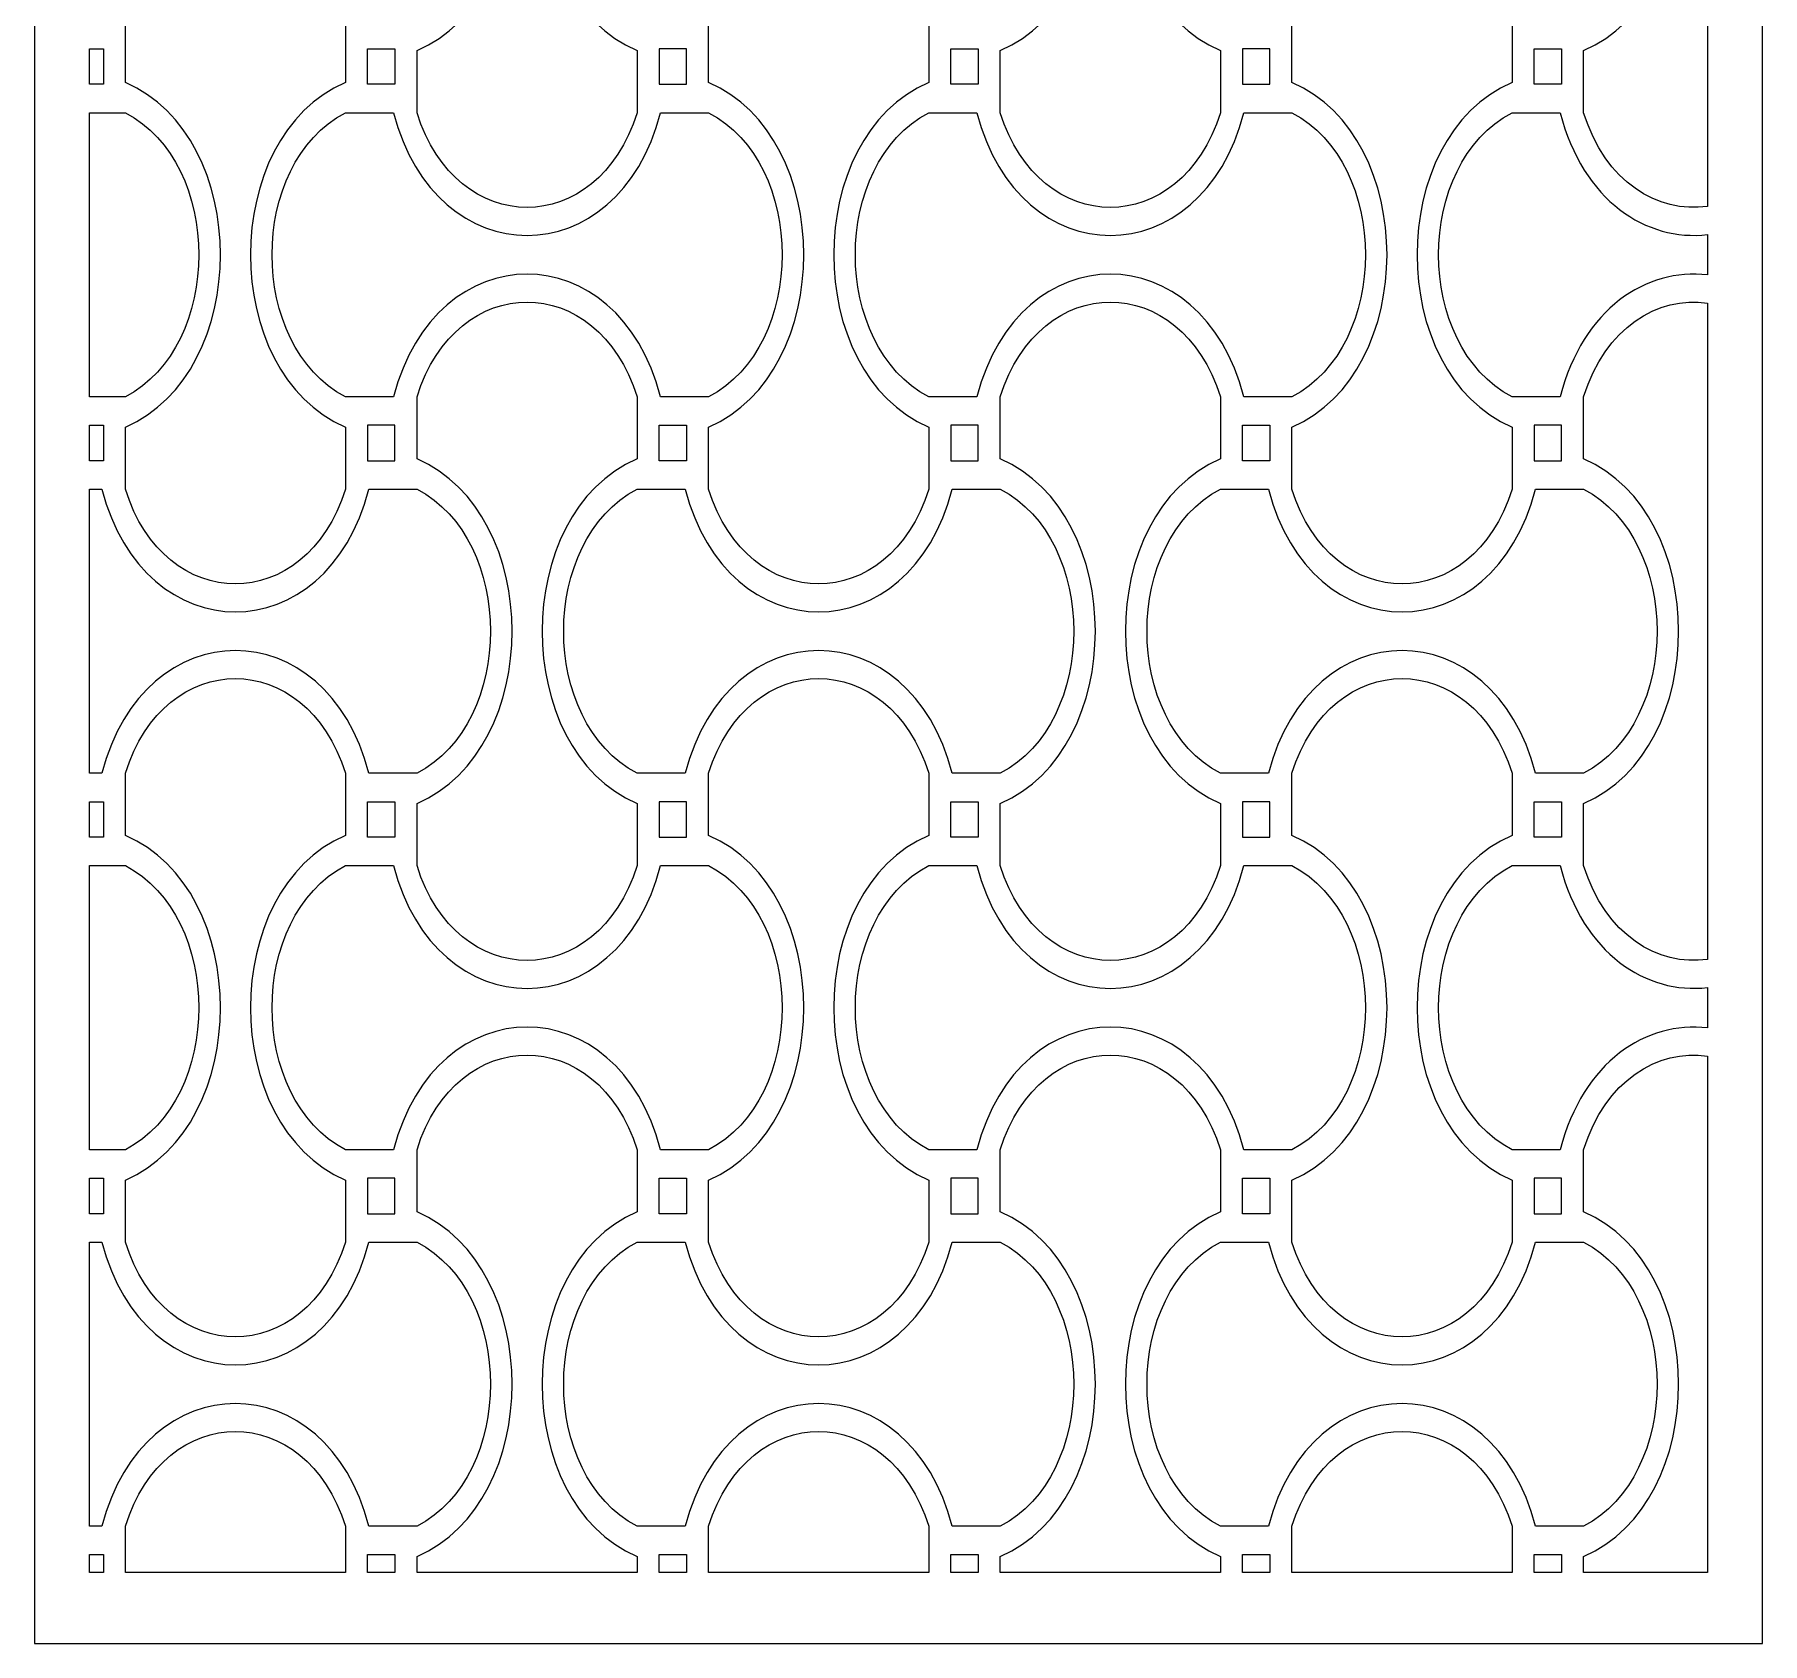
# Model space of a CAD drawing. Header units: centimetres. Extents: x -20.1 to -15.4, y -9 to 9.
# Drawn here: x -20.09 to -15.357, y -9 to -4.592 of the extents above; entities that cross this region are included whole.
import ezdxf

# ---------------------------------------------------------------- set-up
doc = ezdxf.new("R2010")
doc.units = ezdxf.units.CM
doc.header["$MEASUREMENT"] = 0
doc.layers.add('layer 1', color=7, linetype='Continuous')

msp = doc.modelspace()

# ---------------------------------------------------------------- linework, layer by layer
at = {"layer": 'layer 1', "color": 250}
for points, knots in [([(-20.08999, -9.00021), (-20.08999, -9.00021), (-20.08999, 9.00076), (-20.08999, 9.00076), (-20.08999, 9.00076), (-20.08999, 9.00076), (-15.35662, 9.00076), (-15.35662, 9.00076), (-15.35662, 9.00076), (-15.35662, 9.00076), (-15.35662, -9.00021), (-15.35662, -9.00021), (-15.35662, -9.00021), (-15.35662, -9.00021), (-20.08999, -9.00021), (-20.08999, -9.00021)], [0, 0, 0, 0, 0.2, 0.2, 0.2, 0.2, 0.4, 0.4, 0.4, 0.4, 0.6, 0.6, 0.6, 0.6, 1, 1, 1, 1]), ([(-18.43934, -4.80647), (-18.43934, -4.80647), (-18.43934, -4.63638), (-18.43934, -4.63638), (-18.43934, -4.63638), (-18.78654, -4.48737), (-18.78654, -3.84118), (-18.43934, -3.69218), (-18.43934, -3.69218), (-18.43934, -3.69218), (-18.43934, -3.52208), (-18.43934, -3.52208), (-18.43934, -3.52208), (-18.54746, -3.17594), (-18.93419, -3.17594), (-19.04231, -3.52208), (-19.04231, -3.52208), (-19.04231, -3.52208), (-19.04231, -3.69218), (-19.04231, -3.69218), (-19.04231, -3.69218), (-18.69512, -3.84118), (-18.69512, -4.48737), (-19.04231, -4.63638), (-19.04231, -4.63638), (-19.04231, -4.63638), (-19.04231, -4.80647), (-19.04231, -4.80647), (-19.04231, -4.80647), (-19.04231, -4.80647), (-19.04231, -4.80647), (-19.04231, -4.80647), (-19.04231, -4.80647), (-18.93419, -5.15261), (-18.54746, -5.15262), (-18.43934, -4.80647)], [0, 0, 0, 0, 0.1, 0.1, 0.1, 0.1, 0.2, 0.2, 0.2, 0.2, 0.3, 0.3, 0.3, 0.3, 0.4, 0.4, 0.4, 0.4, 0.5, 0.5, 0.5, 0.5, 0.6, 0.6, 0.6, 0.6, 0.7, 0.7, 0.7, 0.7, 0.8, 0.8, 0.8, 0.8, 1, 1, 1, 1]), ([(-16.84145, -4.80647), (-16.84145, -4.80647), (-16.84145, -4.63638), (-16.84145, -4.63638), (-16.84145, -4.63638), (-17.18865, -4.48737), (-17.18865, -3.84118), (-16.84145, -3.69218), (-16.84145, -3.69218), (-16.84145, -3.69218), (-16.84145, -3.52208), (-16.84145, -3.52208), (-16.84145, -3.52208), (-16.94957, -3.17594), (-17.33631, -3.17594), (-17.44443, -3.52208), (-17.44443, -3.52208), (-17.44443, -3.52208), (-17.44443, -3.69218), (-17.44443, -3.69218), (-17.44443, -3.69218), (-17.09723, -3.84118), (-17.09723, -4.48737), (-17.44443, -4.63638), (-17.44443, -4.63638), (-17.44443, -4.63638), (-17.44443, -4.80647), (-17.44443, -4.80647), (-17.44443, -4.80647), (-17.44443, -4.80647), (-17.44443, -4.80647), (-17.44443, -4.80647), (-17.44443, -4.80647), (-17.33631, -5.15261), (-16.94957, -5.15262), (-16.84145, -4.80647)], [0, 0, 0, 0, 0.1, 0.1, 0.1, 0.1, 0.2, 0.2, 0.2, 0.2, 0.3, 0.3, 0.3, 0.3, 0.4, 0.4, 0.4, 0.4, 0.5, 0.5, 0.5, 0.5, 0.6, 0.6, 0.6, 0.6, 0.7, 0.7, 0.7, 0.7, 0.8, 0.8, 0.8, 0.8, 1, 1, 1, 1]), ([(-15.50737, -5.06335), (-15.50737, -5.06335), (-15.50737, -3.26521), (-15.50737, -3.26521), (-15.50737, -3.26521), (-15.64287, -3.2458), (-15.78698, -3.3314), (-15.84654, -3.52208), (-15.84654, -3.52208), (-15.84654, -3.52208), (-15.84654, -3.69218), (-15.84654, -3.69218), (-15.84654, -3.69218), (-15.49934, -3.84118), (-15.49934, -4.48737), (-15.84654, -4.63638), (-15.84654, -4.63638), (-15.84654, -4.63638), (-15.84654, -4.80647), (-15.84654, -4.80647), (-15.84654, -4.80647), (-15.84654, -4.80647), (-15.84654, -4.80647), (-15.84654, -4.80647), (-15.84654, -4.80647), (-15.78698, -4.99715), (-15.64287, -5.08276), (-15.50737, -5.06335)], [0, 0, 0, 0, 0.125, 0.125, 0.125, 0.125, 0.25, 0.25, 0.25, 0.25, 0.375, 0.375, 0.375, 0.375, 0.5, 0.5, 0.5, 0.5, 0.625, 0.625, 0.625, 0.625, 0.75, 0.75, 0.75, 0.75, 1, 1, 1, 1]), ([(-19.84126, -4.55349), (-19.84126, -4.55349), (-19.84126, -4.72358), (-19.84126, -4.72358), (-19.84126, -4.72358), (-19.49406, -4.87259), (-19.49406, -5.51878), (-19.84126, -5.66778), (-19.84126, -5.66778), (-19.84126, -5.66778), (-19.84126, -5.83788), (-19.84126, -5.83788), (-19.84126, -5.83788), (-19.73314, -6.18402), (-19.3464, -6.18402), (-19.23828, -5.83788), (-19.23828, -5.83788), (-19.23828, -5.83788), (-19.23828, -5.83788), (-19.23828, -5.83788), (-19.23828, -5.83788), (-19.23828, -5.83788), (-19.23828, -5.66778), (-19.23828, -5.66778), (-19.23828, -5.66778), (-19.58548, -5.51878), (-19.58548, -4.87259), (-19.23828, -4.72358), (-19.23828, -4.72358), (-19.23828, -4.72358), (-19.23828, -4.55349), (-19.23828, -4.55349), (-19.23828, -4.55349), (-19.3464, -4.20734), (-19.73314, -4.20735), (-19.84126, -4.55349)], [0, 0, 0, 0, 0.1, 0.1, 0.1, 0.1, 0.2, 0.2, 0.2, 0.2, 0.3, 0.3, 0.3, 0.3, 0.4, 0.4, 0.4, 0.4, 0.5, 0.5, 0.5, 0.5, 0.6, 0.6, 0.6, 0.6, 0.7, 0.7, 0.7, 0.7, 0.8, 0.8, 0.8, 0.8, 1, 1, 1, 1]), ([(-18.24337, -4.55349), (-18.24337, -4.55349), (-18.24337, -4.72358), (-18.24337, -4.72358), (-18.24337, -4.72358), (-17.89617, -4.87259), (-17.89617, -5.51878), (-18.24337, -5.66778), (-18.24337, -5.66778), (-18.24337, -5.66778), (-18.24337, -5.83788), (-18.24337, -5.83788), (-18.24337, -5.83788), (-18.13525, -6.18402), (-17.74851, -6.18402), (-17.64039, -5.83788), (-17.64039, -5.83788), (-17.64039, -5.83788), (-17.64039, -5.83788), (-17.64039, -5.83788), (-17.64039, -5.83788), (-17.64039, -5.83788), (-17.64039, -5.66778), (-17.64039, -5.66778), (-17.64039, -5.66778), (-17.98759, -5.51878), (-17.98759, -4.87259), (-17.64039, -4.72358), (-17.64039, -4.72358), (-17.64039, -4.72358), (-17.64039, -4.55349), (-17.64039, -4.55349), (-17.64039, -4.55349), (-17.74851, -4.20734), (-18.13525, -4.20735), (-18.24337, -4.55349)], [0, 0, 0, 0, 0.1, 0.1, 0.1, 0.1, 0.2, 0.2, 0.2, 0.2, 0.3, 0.3, 0.3, 0.3, 0.4, 0.4, 0.4, 0.4, 0.5, 0.5, 0.5, 0.5, 0.6, 0.6, 0.6, 0.6, 0.7, 0.7, 0.7, 0.7, 0.8, 0.8, 0.8, 0.8, 1, 1, 1, 1]), ([(-16.64548, -4.55349), (-16.64548, -4.55349), (-16.64548, -4.72358), (-16.64548, -4.72358), (-16.64548, -4.72358), (-16.29829, -4.87259), (-16.29829, -5.51878), (-16.64548, -5.66778), (-16.64548, -5.66778), (-16.64548, -5.66778), (-16.64548, -5.83788), (-16.64548, -5.83788), (-16.64548, -5.83788), (-16.53736, -6.18402), (-16.15063, -6.18402), (-16.04251, -5.83788), (-16.04251, -5.83788), (-16.04251, -5.83788), (-16.04251, -5.83788), (-16.04251, -5.83788), (-16.04251, -5.83788), (-16.04251, -5.83788), (-16.04251, -5.66778), (-16.04251, -5.66778), (-16.04251, -5.66778), (-16.38971, -5.51878), (-16.38971, -4.87259), (-16.04251, -4.72358), (-16.04251, -4.72358), (-16.04251, -4.72358), (-16.04251, -4.55349), (-16.04251, -4.55349), (-16.04251, -4.55349), (-16.15063, -4.20734), (-16.53736, -4.20735), (-16.64548, -4.55349)], [0, 0, 0, 0, 0.1, 0.1, 0.1, 0.1, 0.2, 0.2, 0.2, 0.2, 0.3, 0.3, 0.3, 0.3, 0.4, 0.4, 0.4, 0.4, 0.5, 0.5, 0.5, 0.5, 0.6, 0.6, 0.6, 0.6, 0.7, 0.7, 0.7, 0.7, 0.8, 0.8, 0.8, 0.8, 1, 1, 1, 1]), ([(-19.93924, -4.63133), (-19.93924, -4.63133), (-19.93924, -4.72863), (-19.93924, -4.72863), (-19.93924, -4.72863), (-19.93924, -4.72863), (-19.90156, -4.72863), (-19.90156, -4.72863), (-19.90156, -4.72863), (-19.90156, -4.72863), (-19.90156, -4.63133), (-19.90156, -4.63133), (-19.90156, -4.63133), (-19.90156, -4.63133), (-19.93924, -4.63133), (-19.93924, -4.63133)], [0, 0, 0, 0, 0.2, 0.2, 0.2, 0.2, 0.4, 0.4, 0.4, 0.4, 0.6, 0.6, 0.6, 0.6, 1, 1, 1, 1]), ([(-19.17798, -4.63133), (-19.17798, -4.63133), (-19.17798, -4.72863), (-19.17798, -4.72863), (-19.17798, -4.72863), (-19.17798, -4.72863), (-19.10261, -4.72863), (-19.10261, -4.72863), (-19.10261, -4.72863), (-19.10261, -4.72863), (-19.10261, -4.63133), (-19.10261, -4.63133), (-19.10261, -4.63133), (-19.10261, -4.63133), (-19.17798, -4.63133), (-19.17798, -4.63133)], [0, 0, 0, 0, 0.2, 0.2, 0.2, 0.2, 0.4, 0.4, 0.4, 0.4, 0.6, 0.6, 0.6, 0.6, 1, 1, 1, 1]), ([(-18.37904, -4.72863), (-18.37904, -4.72863), (-18.37904, -4.63133), (-18.37904, -4.63133), (-18.37904, -4.63133), (-18.37904, -4.63133), (-18.30367, -4.63133), (-18.30367, -4.63133), (-18.30367, -4.63133), (-18.30367, -4.63133), (-18.30367, -4.72863), (-18.30367, -4.72863), (-18.30367, -4.72863), (-18.30367, -4.72863), (-18.37904, -4.72863), (-18.37904, -4.72863)], [0, 0, 0, 0, 0.2, 0.2, 0.2, 0.2, 0.4, 0.4, 0.4, 0.4, 0.6, 0.6, 0.6, 0.6, 1, 1, 1, 1]), ([(-17.5801, -4.63133), (-17.5801, -4.63133), (-17.5801, -4.72863), (-17.5801, -4.72863), (-17.5801, -4.72863), (-17.5801, -4.72863), (-17.50472, -4.72863), (-17.50472, -4.72863), (-17.50472, -4.72863), (-17.50472, -4.72863), (-17.50472, -4.63133), (-17.50472, -4.63133), (-17.50472, -4.63133), (-17.50472, -4.63133), (-17.5801, -4.63133), (-17.5801, -4.63133)], [0, 0, 0, 0, 0.2, 0.2, 0.2, 0.2, 0.4, 0.4, 0.4, 0.4, 0.6, 0.6, 0.6, 0.6, 1, 1, 1, 1]), ([(-16.78115, -4.72863), (-16.78115, -4.72863), (-16.78115, -4.63133), (-16.78115, -4.63133), (-16.78115, -4.63133), (-16.78115, -4.63133), (-16.70578, -4.63133), (-16.70578, -4.63133), (-16.70578, -4.63133), (-16.70578, -4.63133), (-16.70578, -4.72863), (-16.70578, -4.72863), (-16.70578, -4.72863), (-16.70578, -4.72863), (-16.78115, -4.72863), (-16.78115, -4.72863)], [0, 0, 0, 0, 0.2, 0.2, 0.2, 0.2, 0.4, 0.4, 0.4, 0.4, 0.6, 0.6, 0.6, 0.6, 1, 1, 1, 1]), ([(-15.98221, -4.63133), (-15.98221, -4.63133), (-15.98221, -4.72863), (-15.98221, -4.72863), (-15.98221, -4.72863), (-15.98221, -4.72863), (-15.90684, -4.72863), (-15.90684, -4.72863), (-15.90684, -4.72863), (-15.90684, -4.72863), (-15.90684, -4.63133), (-15.90684, -4.63133), (-15.90684, -4.63133), (-15.90684, -4.63133), (-15.98221, -4.63133), (-15.98221, -4.63133)], [0, 0, 0, 0, 0.2, 0.2, 0.2, 0.2, 0.4, 0.4, 0.4, 0.4, 0.6, 0.6, 0.6, 0.6, 1, 1, 1, 1]), ([(-19.93924, -4.80647), (-19.93924, -4.80647), (-19.93924, -5.58489), (-19.93924, -5.58489), (-19.93924, -5.58489), (-19.93924, -5.58489), (-19.84126, -5.58489), (-19.84126, -5.58489), (-19.84126, -5.58489), (-19.57313, -5.44532), (-19.57313, -4.94605), (-19.84126, -4.80647), (-19.84126, -4.80647), (-19.84126, -4.80647), (-19.93924, -4.80647), (-19.93924, -4.80647)], [0, 0, 0, 0, 0.2, 0.2, 0.2, 0.2, 0.4, 0.4, 0.4, 0.4, 0.6, 0.6, 0.6, 0.6, 1, 1, 1, 1]), ([(-18.24337, -4.80647), (-18.24337, -4.80647), (-18.37513, -4.80647), (-18.37513, -4.80647), (-18.37513, -4.80647), (-18.49055, -5.25469), (-18.9911, -5.25469), (-19.10652, -4.80647), (-19.10652, -4.80647), (-19.10652, -4.80647), (-19.23828, -4.80647), (-19.23828, -4.80647), (-19.23828, -4.80647), (-19.50641, -4.94605), (-19.50641, -5.44532), (-19.23828, -5.58489), (-19.23828, -5.58489), (-19.23828, -5.58489), (-19.23828, -5.58489), (-19.23828, -5.58489), (-19.23828, -5.58489), (-19.23828, -5.58489), (-19.10652, -5.58489), (-19.10652, -5.58489), (-19.10652, -5.58489), (-18.9911, -5.13667), (-18.49055, -5.13667), (-18.37513, -5.58489), (-18.37513, -5.58489), (-18.37513, -5.58489), (-18.24337, -5.58489), (-18.24337, -5.58489), (-18.24337, -5.58489), (-17.97525, -5.44532), (-17.97525, -4.94605), (-18.24337, -4.80647)], [0, 0, 0, 0, 0.1, 0.1, 0.1, 0.1, 0.2, 0.2, 0.2, 0.2, 0.3, 0.3, 0.3, 0.3, 0.4, 0.4, 0.4, 0.4, 0.5, 0.5, 0.5, 0.5, 0.6, 0.6, 0.6, 0.6, 0.7, 0.7, 0.7, 0.7, 0.8, 0.8, 0.8, 0.8, 1, 1, 1, 1]), ([(-16.64548, -4.80647), (-16.64548, -4.80647), (-16.77724, -4.80647), (-16.77724, -4.80647), (-16.77724, -4.80647), (-16.89266, -5.25469), (-17.39321, -5.25469), (-17.50864, -4.80647), (-17.50864, -4.80647), (-17.50864, -4.80647), (-17.64039, -4.80647), (-17.64039, -4.80647), (-17.64039, -4.80647), (-17.90852, -4.94605), (-17.90852, -5.44532), (-17.64039, -5.58489), (-17.64039, -5.58489), (-17.64039, -5.58489), (-17.64039, -5.58489), (-17.64039, -5.58489), (-17.64039, -5.58489), (-17.64039, -5.58489), (-17.50864, -5.58489), (-17.50864, -5.58489), (-17.50864, -5.58489), (-17.39321, -5.13667), (-16.89267, -5.13667), (-16.77724, -5.58489), (-16.77724, -5.58489), (-16.77724, -5.58489), (-16.64548, -5.58489), (-16.64548, -5.58489), (-16.64548, -5.58489), (-16.37736, -5.44532), (-16.37736, -4.94605), (-16.64548, -4.80647)], [0, 0, 0, 0, 0.1, 0.1, 0.1, 0.1, 0.2, 0.2, 0.2, 0.2, 0.3, 0.3, 0.3, 0.3, 0.4, 0.4, 0.4, 0.4, 0.5, 0.5, 0.5, 0.5, 0.6, 0.6, 0.6, 0.6, 0.7, 0.7, 0.7, 0.7, 0.8, 0.8, 0.8, 0.8, 1, 1, 1, 1]), ([(-15.50737, -5.25105), (-15.50737, -5.25105), (-15.50737, -5.14032), (-15.50737, -5.14032), (-15.50737, -5.14032), (-15.67324, -5.16015), (-15.84832, -5.04889), (-15.91075, -4.80647), (-15.91075, -4.80647), (-15.91075, -4.80647), (-16.04251, -4.80647), (-16.04251, -4.80647), (-16.04251, -4.80647), (-16.31063, -4.94605), (-16.31063, -5.44532), (-16.04251, -5.58489), (-16.04251, -5.58489), (-16.04251, -5.58489), (-16.04251, -5.58489), (-16.04251, -5.58489), (-16.04251, -5.58489), (-16.04251, -5.58489), (-15.91075, -5.58489), (-15.91075, -5.58489), (-15.91075, -5.58489), (-15.84832, -5.34247), (-15.67324, -5.23122), (-15.50737, -5.25105)], [0, 0, 0, 0, 0.125, 0.125, 0.125, 0.125, 0.25, 0.25, 0.25, 0.25, 0.375, 0.375, 0.375, 0.375, 0.5, 0.5, 0.5, 0.5, 0.625, 0.625, 0.625, 0.625, 0.75, 0.75, 0.75, 0.75, 1, 1, 1, 1]), ([(-18.43934, -6.86929), (-18.43934, -6.86929), (-18.43934, -6.69919), (-18.43934, -6.69919), (-18.43934, -6.69919), (-18.78654, -6.55019), (-18.78654, -5.904), (-18.43934, -5.75499), (-18.43934, -5.75499), (-18.43934, -5.75499), (-18.43934, -5.58489), (-18.43934, -5.58489), (-18.43934, -5.58489), (-18.54746, -5.23875), (-18.93419, -5.23875), (-19.04231, -5.58489), (-19.04231, -5.58489), (-19.04231, -5.58489), (-19.04231, -5.75499), (-19.04231, -5.75499), (-19.04231, -5.75499), (-18.69512, -5.904), (-18.69512, -6.55018), (-19.04231, -6.69919), (-19.04231, -6.69919), (-19.04231, -6.69919), (-19.04231, -6.86929), (-19.04231, -6.86929), (-19.04231, -6.86929), (-19.04231, -6.86929), (-19.04231, -6.86929), (-19.04231, -6.86929), (-19.04231, -6.86929), (-18.93419, -7.21543), (-18.54746, -7.21543), (-18.43934, -6.86929)], [0, 0, 0, 0, 0.1, 0.1, 0.1, 0.1, 0.2, 0.2, 0.2, 0.2, 0.3, 0.3, 0.3, 0.3, 0.4, 0.4, 0.4, 0.4, 0.5, 0.5, 0.5, 0.5, 0.6, 0.6, 0.6, 0.6, 0.7, 0.7, 0.7, 0.7, 0.8, 0.8, 0.8, 0.8, 1, 1, 1, 1]), ([(-16.84145, -6.86929), (-16.84145, -6.86929), (-16.84145, -6.69919), (-16.84145, -6.69919), (-16.84145, -6.69919), (-17.18865, -6.55018), (-17.18865, -5.904), (-16.84145, -5.75499), (-16.84145, -5.75499), (-16.84145, -5.75499), (-16.84145, -5.58489), (-16.84145, -5.58489), (-16.84145, -5.58489), (-16.94957, -5.23875), (-17.33631, -5.23875), (-17.44443, -5.58489), (-17.44443, -5.58489), (-17.44443, -5.58489), (-17.44443, -5.75499), (-17.44443, -5.75499), (-17.44443, -5.75499), (-17.09723, -5.904), (-17.09723, -6.55018), (-17.44443, -6.69919), (-17.44443, -6.69919), (-17.44443, -6.69919), (-17.44443, -6.86929), (-17.44443, -6.86929), (-17.44443, -6.86929), (-17.44443, -6.86929), (-17.44443, -6.86929), (-17.44443, -6.86929), (-17.44443, -6.86929), (-17.33631, -7.21543), (-16.94957, -7.21543), (-16.84145, -6.86929)], [0, 0, 0, 0, 0.1, 0.1, 0.1, 0.1, 0.2, 0.2, 0.2, 0.2, 0.3, 0.3, 0.3, 0.3, 0.4, 0.4, 0.4, 0.4, 0.5, 0.5, 0.5, 0.5, 0.6, 0.6, 0.6, 0.6, 0.7, 0.7, 0.7, 0.7, 0.8, 0.8, 0.8, 0.8, 1, 1, 1, 1]), ([(-15.50737, -7.12616), (-15.50737, -7.12616), (-15.50737, -5.32803), (-15.50737, -5.32803), (-15.50737, -5.32803), (-15.64287, -5.30861), (-15.78698, -5.39421), (-15.84654, -5.58489), (-15.84654, -5.58489), (-15.84654, -5.58489), (-15.84654, -5.75499), (-15.84654, -5.75499), (-15.84654, -5.75499), (-15.49934, -5.904), (-15.49934, -6.55018), (-15.84654, -6.69919), (-15.84654, -6.69919), (-15.84654, -6.69919), (-15.84654, -6.86929), (-15.84654, -6.86929), (-15.84654, -6.86929), (-15.84654, -6.86929), (-15.84654, -6.86929), (-15.84654, -6.86929), (-15.84654, -6.86929), (-15.78698, -7.05997), (-15.64287, -7.14557), (-15.50737, -7.12616)], [0, 0, 0, 0, 0.125, 0.125, 0.125, 0.125, 0.25, 0.25, 0.25, 0.25, 0.375, 0.375, 0.375, 0.375, 0.5, 0.5, 0.5, 0.5, 0.625, 0.625, 0.625, 0.625, 0.75, 0.75, 0.75, 0.75, 1, 1, 1, 1]), ([(-19.93924, -5.66274), (-19.93924, -5.66274), (-19.93924, -5.76004), (-19.93924, -5.76004), (-19.93924, -5.76004), (-19.93924, -5.76004), (-19.90156, -5.76004), (-19.90156, -5.76004), (-19.90156, -5.76004), (-19.90156, -5.76004), (-19.90156, -5.66274), (-19.90156, -5.66274), (-19.90156, -5.66274), (-19.90156, -5.66274), (-19.93924, -5.66274), (-19.93924, -5.66274)], [0, 0, 0, 0, 0.2, 0.2, 0.2, 0.2, 0.4, 0.4, 0.4, 0.4, 0.6, 0.6, 0.6, 0.6, 1, 1, 1, 1]), ([(-19.10261, -5.66274), (-19.10261, -5.66274), (-19.10261, -5.76004), (-19.10261, -5.76004), (-19.10261, -5.76004), (-19.10261, -5.76004), (-19.17798, -5.76004), (-19.17798, -5.76004), (-19.17798, -5.76004), (-19.17798, -5.76004), (-19.17798, -5.66274), (-19.17798, -5.66274), (-19.17798, -5.66274), (-19.17798, -5.66274), (-19.10261, -5.66274), (-19.10261, -5.66274)], [0, 0, 0, 0, 0.2, 0.2, 0.2, 0.2, 0.4, 0.4, 0.4, 0.4, 0.6, 0.6, 0.6, 0.6, 1, 1, 1, 1]), ([(-18.30367, -5.66274), (-18.30367, -5.66274), (-18.37904, -5.66274), (-18.37904, -5.66274), (-18.37904, -5.66274), (-18.37904, -5.66274), (-18.37904, -5.76004), (-18.37904, -5.76004), (-18.37904, -5.76004), (-18.37904, -5.76004), (-18.30367, -5.76004), (-18.30367, -5.76004), (-18.30367, -5.76004), (-18.30367, -5.76004), (-18.30367, -5.66274), (-18.30367, -5.66274)], [0, 0, 0, 0, 0.2, 0.2, 0.2, 0.2, 0.4, 0.4, 0.4, 0.4, 0.6, 0.6, 0.6, 0.6, 1, 1, 1, 1]), ([(-17.50472, -5.66274), (-17.50472, -5.66274), (-17.50472, -5.76004), (-17.50472, -5.76004), (-17.50472, -5.76004), (-17.50472, -5.76004), (-17.5801, -5.76004), (-17.5801, -5.76004), (-17.5801, -5.76004), (-17.5801, -5.76004), (-17.5801, -5.66274), (-17.5801, -5.66274), (-17.5801, -5.66274), (-17.5801, -5.66274), (-17.50472, -5.66274), (-17.50472, -5.66274)], [0, 0, 0, 0, 0.2, 0.2, 0.2, 0.2, 0.4, 0.4, 0.4, 0.4, 0.6, 0.6, 0.6, 0.6, 1, 1, 1, 1]), ([(-16.70578, -5.66274), (-16.70578, -5.66274), (-16.78115, -5.66274), (-16.78115, -5.66274), (-16.78115, -5.66274), (-16.78115, -5.66274), (-16.78115, -5.76004), (-16.78115, -5.76004), (-16.78115, -5.76004), (-16.78115, -5.76004), (-16.70578, -5.76004), (-16.70578, -5.76004), (-16.70578, -5.76004), (-16.70578, -5.76004), (-16.70578, -5.66274), (-16.70578, -5.66274)], [0, 0, 0, 0, 0.2, 0.2, 0.2, 0.2, 0.4, 0.4, 0.4, 0.4, 0.6, 0.6, 0.6, 0.6, 1, 1, 1, 1]), ([(-15.90684, -5.66274), (-15.90684, -5.66274), (-15.90684, -5.76004), (-15.90684, -5.76004), (-15.90684, -5.76004), (-15.90684, -5.76004), (-15.98221, -5.76004), (-15.98221, -5.76004), (-15.98221, -5.76004), (-15.98221, -5.76004), (-15.98221, -5.66274), (-15.98221, -5.66274), (-15.98221, -5.66274), (-15.98221, -5.66274), (-15.90684, -5.66274), (-15.90684, -5.66274)], [0, 0, 0, 0, 0.2, 0.2, 0.2, 0.2, 0.4, 0.4, 0.4, 0.4, 0.6, 0.6, 0.6, 0.6, 1, 1, 1, 1]), ([(-19.93924, -5.83788), (-19.93924, -5.83788), (-19.93924, -6.6163), (-19.93924, -6.6163), (-19.93924, -6.6163), (-19.93924, -6.6163), (-19.90547, -6.6163), (-19.90547, -6.6163), (-19.90547, -6.6163), (-19.79004, -6.16808), (-19.2895, -6.16808), (-19.17407, -6.6163), (-19.17407, -6.6163), (-19.17407, -6.6163), (-19.04231, -6.6163), (-19.04231, -6.6163), (-19.04231, -6.6163), (-18.77419, -6.47672), (-18.77419, -5.97746), (-19.04231, -5.83788), (-19.04231, -5.83788), (-19.04231, -5.83788), (-19.17407, -5.83788), (-19.17407, -5.83788), (-19.17407, -5.83788), (-19.2895, -6.2861), (-19.79004, -6.2861), (-19.90547, -5.83788), (-19.90547, -5.83788), (-19.90547, -5.83788), (-19.93924, -5.83788), (-19.93924, -5.83788)], [0, 0, 0, 0, 0.1111111, 0.1111111, 0.1111111, 0.1111111, 0.2222222, 0.2222222, 0.2222222, 0.2222222, 0.3333333, 0.3333333, 0.3333333, 0.3333333, 0.4444444, 0.4444444, 0.4444444, 0.4444444, 0.5555556, 0.5555556, 0.5555556, 0.5555556, 0.6666667, 0.6666667, 0.6666667, 0.6666667, 0.7777778, 0.7777778, 0.7777778, 0.7777778, 1, 1, 1, 1]), ([(-18.43934, -6.6163), (-18.43934, -6.6163), (-18.30758, -6.6163), (-18.30758, -6.6163), (-18.30758, -6.6163), (-18.19216, -6.16808), (-17.69161, -6.16808), (-17.57619, -6.6163), (-17.57619, -6.6163), (-17.57619, -6.6163), (-17.44443, -6.6163), (-17.44443, -6.6163), (-17.44443, -6.6163), (-17.1763, -6.47672), (-17.1763, -5.97746), (-17.44443, -5.83788), (-17.44443, -5.83788), (-17.44443, -5.83788), (-17.57619, -5.83788), (-17.57619, -5.83788), (-17.57619, -5.83788), (-17.69161, -6.2861), (-18.19216, -6.2861), (-18.30758, -5.83788), (-18.30758, -5.83788), (-18.30758, -5.83788), (-18.43934, -5.83788), (-18.43934, -5.83788), (-18.43934, -5.83788), (-18.43934, -5.83788), (-18.43934, -5.83788), (-18.43934, -5.83788), (-18.43934, -5.83788), (-18.70746, -5.97746), (-18.70746, -6.47672), (-18.43934, -6.6163)], [0, 0, 0, 0, 0.1, 0.1, 0.1, 0.1, 0.2, 0.2, 0.2, 0.2, 0.3, 0.3, 0.3, 0.3, 0.4, 0.4, 0.4, 0.4, 0.5, 0.5, 0.5, 0.5, 0.6, 0.6, 0.6, 0.6, 0.7, 0.7, 0.7, 0.7, 0.8, 0.8, 0.8, 0.8, 1, 1, 1, 1]), ([(-16.84145, -6.6163), (-16.84145, -6.6163), (-16.70969, -6.6163), (-16.70969, -6.6163), (-16.70969, -6.6163), (-16.59427, -6.16808), (-16.09372, -6.16808), (-15.9783, -6.6163), (-15.9783, -6.6163), (-15.9783, -6.6163), (-15.84654, -6.6163), (-15.84654, -6.6163), (-15.84654, -6.6163), (-15.57841, -6.47672), (-15.57841, -5.97746), (-15.84654, -5.83788), (-15.84654, -5.83788), (-15.84654, -5.83788), (-15.9783, -5.83788), (-15.9783, -5.83788), (-15.9783, -5.83788), (-16.09372, -6.2861), (-16.59427, -6.2861), (-16.70969, -5.83788), (-16.70969, -5.83788), (-16.70969, -5.83788), (-16.84145, -5.83788), (-16.84145, -5.83788), (-16.84145, -5.83788), (-16.84145, -5.83788), (-16.84145, -5.83788), (-16.84145, -5.83788), (-16.84145, -5.83788), (-17.10958, -5.97746), (-17.10958, -6.47672), (-16.84145, -6.6163)], [0, 0, 0, 0, 0.1, 0.1, 0.1, 0.1, 0.2, 0.2, 0.2, 0.2, 0.3, 0.3, 0.3, 0.3, 0.4, 0.4, 0.4, 0.4, 0.5, 0.5, 0.5, 0.5, 0.6, 0.6, 0.6, 0.6, 0.7, 0.7, 0.7, 0.7, 0.8, 0.8, 0.8, 0.8, 1, 1, 1, 1]), ([(-19.84126, -6.6163), (-19.84126, -6.6163), (-19.84126, -6.7864), (-19.84126, -6.7864), (-19.84126, -6.7864), (-19.49406, -6.9354), (-19.49406, -7.58159), (-19.84126, -7.7306), (-19.84126, -7.7306), (-19.84126, -7.7306), (-19.84126, -7.9007), (-19.84126, -7.9007), (-19.84126, -7.9007), (-19.73314, -8.24684), (-19.3464, -8.24684), (-19.23828, -7.9007), (-19.23828, -7.9007), (-19.23828, -7.9007), (-19.23828, -7.9007), (-19.23828, -7.9007), (-19.23828, -7.9007), (-19.23828, -7.9007), (-19.23828, -7.7306), (-19.23828, -7.7306), (-19.23828, -7.7306), (-19.58548, -7.58159), (-19.58548, -6.9354), (-19.23828, -6.7864), (-19.23828, -6.7864), (-19.23828, -6.7864), (-19.23828, -6.6163), (-19.23828, -6.6163), (-19.23828, -6.6163), (-19.3464, -6.27016), (-19.73314, -6.27016), (-19.84126, -6.6163)], [0, 0, 0, 0, 0.1, 0.1, 0.1, 0.1, 0.2, 0.2, 0.2, 0.2, 0.3, 0.3, 0.3, 0.3, 0.4, 0.4, 0.4, 0.4, 0.5, 0.5, 0.5, 0.5, 0.6, 0.6, 0.6, 0.6, 0.7, 0.7, 0.7, 0.7, 0.8, 0.8, 0.8, 0.8, 1, 1, 1, 1]), ([(-18.24337, -6.6163), (-18.24337, -6.6163), (-18.24337, -6.7864), (-18.24337, -6.7864), (-18.24337, -6.7864), (-17.89617, -6.9354), (-17.89617, -7.58159), (-18.24337, -7.7306), (-18.24337, -7.7306), (-18.24337, -7.7306), (-18.24337, -7.9007), (-18.24337, -7.9007), (-18.24337, -7.9007), (-18.13525, -8.24684), (-17.74851, -8.24684), (-17.64039, -7.9007), (-17.64039, -7.9007), (-17.64039, -7.9007), (-17.64039, -7.9007), (-17.64039, -7.9007), (-17.64039, -7.9007), (-17.64039, -7.9007), (-17.64039, -7.7306), (-17.64039, -7.7306), (-17.64039, -7.7306), (-17.98759, -7.58159), (-17.98759, -6.9354), (-17.64039, -6.7864), (-17.64039, -6.7864), (-17.64039, -6.7864), (-17.64039, -6.6163), (-17.64039, -6.6163), (-17.64039, -6.6163), (-17.74851, -6.27016), (-18.13525, -6.27016), (-18.24337, -6.6163)], [0, 0, 0, 0, 0.1, 0.1, 0.1, 0.1, 0.2, 0.2, 0.2, 0.2, 0.3, 0.3, 0.3, 0.3, 0.4, 0.4, 0.4, 0.4, 0.5, 0.5, 0.5, 0.5, 0.6, 0.6, 0.6, 0.6, 0.7, 0.7, 0.7, 0.7, 0.8, 0.8, 0.8, 0.8, 1, 1, 1, 1]), ([(-16.64548, -6.6163), (-16.64548, -6.6163), (-16.64548, -6.7864), (-16.64548, -6.7864), (-16.64548, -6.7864), (-16.29829, -6.9354), (-16.29829, -7.58159), (-16.64548, -7.7306), (-16.64548, -7.7306), (-16.64548, -7.7306), (-16.64548, -7.9007), (-16.64548, -7.9007), (-16.64548, -7.9007), (-16.53736, -8.24684), (-16.15063, -8.24684), (-16.04251, -7.9007), (-16.04251, -7.9007), (-16.04251, -7.9007), (-16.04251, -7.9007), (-16.04251, -7.9007), (-16.04251, -7.9007), (-16.04251, -7.9007), (-16.04251, -7.7306), (-16.04251, -7.7306), (-16.04251, -7.7306), (-16.38971, -7.58159), (-16.38971, -6.9354), (-16.04251, -6.7864), (-16.04251, -6.7864), (-16.04251, -6.7864), (-16.04251, -6.6163), (-16.04251, -6.6163), (-16.04251, -6.6163), (-16.15063, -6.27016), (-16.53736, -6.27016), (-16.64548, -6.6163)], [0, 0, 0, 0, 0.1, 0.1, 0.1, 0.1, 0.2, 0.2, 0.2, 0.2, 0.3, 0.3, 0.3, 0.3, 0.4, 0.4, 0.4, 0.4, 0.5, 0.5, 0.5, 0.5, 0.6, 0.6, 0.6, 0.6, 0.7, 0.7, 0.7, 0.7, 0.8, 0.8, 0.8, 0.8, 1, 1, 1, 1]), ([(-19.93924, -6.69414), (-19.93924, -6.69414), (-19.93924, -6.79145), (-19.93924, -6.79145), (-19.93924, -6.79145), (-19.93924, -6.79145), (-19.90156, -6.79145), (-19.90156, -6.79145), (-19.90156, -6.79145), (-19.90156, -6.79145), (-19.90156, -6.69414), (-19.90156, -6.69414), (-19.90156, -6.69414), (-19.90156, -6.69414), (-19.93924, -6.69414), (-19.93924, -6.69414)], [0, 0, 0, 0, 0.2, 0.2, 0.2, 0.2, 0.4, 0.4, 0.4, 0.4, 0.6, 0.6, 0.6, 0.6, 1, 1, 1, 1]), ([(-19.17798, -6.69414), (-19.17798, -6.69414), (-19.17798, -6.79145), (-19.17798, -6.79145), (-19.17798, -6.79145), (-19.17798, -6.79145), (-19.10261, -6.79145), (-19.10261, -6.79145), (-19.10261, -6.79145), (-19.10261, -6.79145), (-19.10261, -6.69414), (-19.10261, -6.69414), (-19.10261, -6.69414), (-19.10261, -6.69414), (-19.17798, -6.69414), (-19.17798, -6.69414)], [0, 0, 0, 0, 0.2, 0.2, 0.2, 0.2, 0.4, 0.4, 0.4, 0.4, 0.6, 0.6, 0.6, 0.6, 1, 1, 1, 1]), ([(-18.37904, -6.79145), (-18.37904, -6.79145), (-18.37904, -6.69414), (-18.37904, -6.69414), (-18.37904, -6.69414), (-18.37904, -6.69414), (-18.30367, -6.69414), (-18.30367, -6.69414), (-18.30367, -6.69414), (-18.30367, -6.69414), (-18.30367, -6.79145), (-18.30367, -6.79145), (-18.30367, -6.79145), (-18.30367, -6.79145), (-18.37904, -6.79145), (-18.37904, -6.79145)], [0, 0, 0, 0, 0.2, 0.2, 0.2, 0.2, 0.4, 0.4, 0.4, 0.4, 0.6, 0.6, 0.6, 0.6, 1, 1, 1, 1]), ([(-17.5801, -6.69414), (-17.5801, -6.69414), (-17.5801, -6.79145), (-17.5801, -6.79145), (-17.5801, -6.79145), (-17.5801, -6.79145), (-17.50472, -6.79145), (-17.50472, -6.79145), (-17.50472, -6.79145), (-17.50472, -6.79145), (-17.50472, -6.69414), (-17.50472, -6.69414), (-17.50472, -6.69414), (-17.50472, -6.69414), (-17.5801, -6.69414), (-17.5801, -6.69414)], [0, 0, 0, 0, 0.2, 0.2, 0.2, 0.2, 0.4, 0.4, 0.4, 0.4, 0.6, 0.6, 0.6, 0.6, 1, 1, 1, 1]), ([(-16.78115, -6.79145), (-16.78115, -6.79145), (-16.78115, -6.69414), (-16.78115, -6.69414), (-16.78115, -6.69414), (-16.78115, -6.69414), (-16.70578, -6.69414), (-16.70578, -6.69414), (-16.70578, -6.69414), (-16.70578, -6.69414), (-16.70578, -6.79145), (-16.70578, -6.79145), (-16.70578, -6.79145), (-16.70578, -6.79145), (-16.78115, -6.79145), (-16.78115, -6.79145)], [0, 0, 0, 0, 0.2, 0.2, 0.2, 0.2, 0.4, 0.4, 0.4, 0.4, 0.6, 0.6, 0.6, 0.6, 1, 1, 1, 1]), ([(-15.98221, -6.69414), (-15.98221, -6.69414), (-15.98221, -6.79145), (-15.98221, -6.79145), (-15.98221, -6.79145), (-15.98221, -6.79145), (-15.90684, -6.79145), (-15.90684, -6.79145), (-15.90684, -6.79145), (-15.90684, -6.79145), (-15.90684, -6.69414), (-15.90684, -6.69414), (-15.90684, -6.69414), (-15.90684, -6.69414), (-15.98221, -6.69414), (-15.98221, -6.69414)], [0, 0, 0, 0, 0.2, 0.2, 0.2, 0.2, 0.4, 0.4, 0.4, 0.4, 0.6, 0.6, 0.6, 0.6, 1, 1, 1, 1]), ([(-19.93924, -6.86929), (-19.93924, -6.86929), (-19.93924, -7.64771), (-19.93924, -7.64771), (-19.93924, -7.64771), (-19.93924, -7.64771), (-19.84126, -7.64771), (-19.84126, -7.64771), (-19.84126, -7.64771), (-19.57313, -7.50813), (-19.57313, -7.00887), (-19.84126, -6.86929), (-19.84126, -6.86929), (-19.84126, -6.86929), (-19.93924, -6.86929), (-19.93924, -6.86929)], [0, 0, 0, 0, 0.2, 0.2, 0.2, 0.2, 0.4, 0.4, 0.4, 0.4, 0.6, 0.6, 0.6, 0.6, 1, 1, 1, 1]), ([(-18.24337, -6.86929), (-18.24337, -6.86929), (-18.37513, -6.86929), (-18.37513, -6.86929), (-18.37513, -6.86929), (-18.49055, -7.31751), (-18.9911, -7.31751), (-19.10652, -6.86929), (-19.10652, -6.86929), (-19.10652, -6.86929), (-19.23828, -6.86929), (-19.23828, -6.86929), (-19.23828, -6.86929), (-19.50641, -7.00887), (-19.50641, -7.50813), (-19.23828, -7.64771), (-19.23828, -7.64771), (-19.23828, -7.64771), (-19.23828, -7.64771), (-19.23828, -7.64771), (-19.23828, -7.64771), (-19.23828, -7.64771), (-19.10652, -7.64771), (-19.10652, -7.64771), (-19.10652, -7.64771), (-18.9911, -7.19949), (-18.49055, -7.19949), (-18.37513, -7.64771), (-18.37513, -7.64771), (-18.37513, -7.64771), (-18.24337, -7.64771), (-18.24337, -7.64771), (-18.24337, -7.64771), (-17.97525, -7.50813), (-17.97525, -7.00887), (-18.24337, -6.86929)], [0, 0, 0, 0, 0.1, 0.1, 0.1, 0.1, 0.2, 0.2, 0.2, 0.2, 0.3, 0.3, 0.3, 0.3, 0.4, 0.4, 0.4, 0.4, 0.5, 0.5, 0.5, 0.5, 0.6, 0.6, 0.6, 0.6, 0.7, 0.7, 0.7, 0.7, 0.8, 0.8, 0.8, 0.8, 1, 1, 1, 1]), ([(-16.64548, -6.86929), (-16.64548, -6.86929), (-16.77724, -6.86929), (-16.77724, -6.86929), (-16.77724, -6.86929), (-16.89266, -7.31751), (-17.39321, -7.31751), (-17.50864, -6.86929), (-17.50864, -6.86929), (-17.50864, -6.86929), (-17.64039, -6.86929), (-17.64039, -6.86929), (-17.64039, -6.86929), (-17.90852, -7.00887), (-17.90852, -7.50813), (-17.64039, -7.64771), (-17.64039, -7.64771), (-17.64039, -7.64771), (-17.64039, -7.64771), (-17.64039, -7.64771), (-17.64039, -7.64771), (-17.64039, -7.64771), (-17.50864, -7.64771), (-17.50864, -7.64771), (-17.50864, -7.64771), (-17.39321, -7.19949), (-16.89267, -7.19949), (-16.77724, -7.64771), (-16.77724, -7.64771), (-16.77724, -7.64771), (-16.64548, -7.64771), (-16.64548, -7.64771), (-16.64548, -7.64771), (-16.37736, -7.50813), (-16.37736, -7.00887), (-16.64548, -6.86929)], [0, 0, 0, 0, 0.1, 0.1, 0.1, 0.1, 0.2, 0.2, 0.2, 0.2, 0.3, 0.3, 0.3, 0.3, 0.4, 0.4, 0.4, 0.4, 0.5, 0.5, 0.5, 0.5, 0.6, 0.6, 0.6, 0.6, 0.7, 0.7, 0.7, 0.7, 0.8, 0.8, 0.8, 0.8, 1, 1, 1, 1]), ([(-15.50737, -7.31387), (-15.50737, -7.31387), (-15.50737, -7.20314), (-15.50737, -7.20314), (-15.50737, -7.20314), (-15.67324, -7.22297), (-15.84832, -7.11171), (-15.91075, -6.86929), (-15.91075, -6.86929), (-15.91075, -6.86929), (-16.04251, -6.86929), (-16.04251, -6.86929), (-16.04251, -6.86929), (-16.31063, -7.00887), (-16.31063, -7.50813), (-16.04251, -7.64771), (-16.04251, -7.64771), (-16.04251, -7.64771), (-16.04251, -7.64771), (-16.04251, -7.64771), (-16.04251, -7.64771), (-16.04251, -7.64771), (-15.91075, -7.64771), (-15.91075, -7.64771), (-15.91075, -7.64771), (-15.84832, -7.40529), (-15.67324, -7.29403), (-15.50737, -7.31387)], [0, 0, 0, 0, 0.125, 0.125, 0.125, 0.125, 0.25, 0.25, 0.25, 0.25, 0.375, 0.375, 0.375, 0.375, 0.5, 0.5, 0.5, 0.5, 0.625, 0.625, 0.625, 0.625, 0.75, 0.75, 0.75, 0.75, 1, 1, 1, 1]), ([(-19.04231, -8.80561), (-19.04231, -8.80561), (-18.43934, -8.80561), (-18.43934, -8.80561), (-18.43934, -8.80561), (-18.43934, -8.80561), (-18.43934, -8.76201), (-18.43934, -8.76201), (-18.43934, -8.76201), (-18.78654, -8.613), (-18.78654, -7.96681), (-18.43934, -7.81781), (-18.43934, -7.81781), (-18.43934, -7.81781), (-18.43934, -7.64771), (-18.43934, -7.64771), (-18.43934, -7.64771), (-18.54746, -7.30157), (-18.93419, -7.30157), (-19.04231, -7.64771), (-19.04231, -7.64771), (-19.04231, -7.64771), (-19.04231, -7.81781), (-19.04231, -7.81781), (-19.04231, -7.81781), (-18.69512, -7.96681), (-18.69512, -8.613), (-19.04231, -8.76201), (-19.04231, -8.76201), (-19.04231, -8.76201), (-19.04231, -8.80561), (-19.04231, -8.80561)], [0, 0, 0, 0, 0.1111111, 0.1111111, 0.1111111, 0.1111111, 0.2222222, 0.2222222, 0.2222222, 0.2222222, 0.3333333, 0.3333333, 0.3333333, 0.3333333, 0.4444444, 0.4444444, 0.4444444, 0.4444444, 0.5555556, 0.5555556, 0.5555556, 0.5555556, 0.6666667, 0.6666667, 0.6666667, 0.6666667, 0.7777778, 0.7777778, 0.7777778, 0.7777778, 1, 1, 1, 1]), ([(-17.44443, -8.80561), (-17.44443, -8.80561), (-16.84145, -8.80561), (-16.84145, -8.80561), (-16.84145, -8.80561), (-16.84145, -8.80561), (-16.84145, -8.76201), (-16.84145, -8.76201), (-16.84145, -8.76201), (-17.18865, -8.613), (-17.18865, -7.96681), (-16.84145, -7.81781), (-16.84145, -7.81781), (-16.84145, -7.81781), (-16.84145, -7.64771), (-16.84145, -7.64771), (-16.84145, -7.64771), (-16.94957, -7.30157), (-17.33631, -7.30157), (-17.44443, -7.64771), (-17.44443, -7.64771), (-17.44443, -7.64771), (-17.44443, -7.81781), (-17.44443, -7.81781), (-17.44443, -7.81781), (-17.09723, -7.96681), (-17.09723, -8.613), (-17.44443, -8.76201), (-17.44443, -8.76201), (-17.44443, -8.76201), (-17.44443, -8.80561), (-17.44443, -8.80561)], [0, 0, 0, 0, 0.1111111, 0.1111111, 0.1111111, 0.1111111, 0.2222222, 0.2222222, 0.2222222, 0.2222222, 0.3333333, 0.3333333, 0.3333333, 0.3333333, 0.4444444, 0.4444444, 0.4444444, 0.4444444, 0.5555556, 0.5555556, 0.5555556, 0.5555556, 0.6666667, 0.6666667, 0.6666667, 0.6666667, 0.7777778, 0.7777778, 0.7777778, 0.7777778, 1, 1, 1, 1]), ([(-15.50737, -8.80561), (-15.50737, -8.80561), (-15.50737, -7.39084), (-15.50737, -7.39084), (-15.50737, -7.39084), (-15.64287, -7.37143), (-15.78698, -7.45703), (-15.84654, -7.64771), (-15.84654, -7.64771), (-15.84654, -7.64771), (-15.84654, -7.81781), (-15.84654, -7.81781), (-15.84654, -7.81781), (-15.49934, -7.96681), (-15.49934, -8.613), (-15.84654, -8.76201), (-15.84654, -8.76201), (-15.84654, -8.76201), (-15.84654, -8.80561), (-15.84654, -8.80561), (-15.84654, -8.80561), (-15.84654, -8.80561), (-15.50737, -8.80561), (-15.50737, -8.80561)], [0, 0, 0, 0, 0.1428571, 0.1428571, 0.1428571, 0.1428571, 0.2857143, 0.2857143, 0.2857143, 0.2857143, 0.4285714, 0.4285714, 0.4285714, 0.4285714, 0.5714286, 0.5714286, 0.5714286, 0.5714286, 0.7142857, 0.7142857, 0.7142857, 0.7142857, 1, 1, 1, 1]), ([(-19.93924, -7.72555), (-19.93924, -7.72555), (-19.93924, -7.82285), (-19.93924, -7.82285), (-19.93924, -7.82285), (-19.93924, -7.82285), (-19.90156, -7.82285), (-19.90156, -7.82285), (-19.90156, -7.82285), (-19.90156, -7.82285), (-19.90156, -7.72555), (-19.90156, -7.72555), (-19.90156, -7.72555), (-19.90156, -7.72555), (-19.93924, -7.72555), (-19.93924, -7.72555)], [0, 0, 0, 0, 0.2, 0.2, 0.2, 0.2, 0.4, 0.4, 0.4, 0.4, 0.6, 0.6, 0.6, 0.6, 1, 1, 1, 1]), ([(-19.10261, -7.72555), (-19.10261, -7.72555), (-19.10261, -7.82285), (-19.10261, -7.82285), (-19.10261, -7.82285), (-19.10261, -7.82285), (-19.17798, -7.82285), (-19.17798, -7.82285), (-19.17798, -7.82285), (-19.17798, -7.82285), (-19.17798, -7.72555), (-19.17798, -7.72555), (-19.17798, -7.72555), (-19.17798, -7.72555), (-19.10261, -7.72555), (-19.10261, -7.72555)], [0, 0, 0, 0, 0.2, 0.2, 0.2, 0.2, 0.4, 0.4, 0.4, 0.4, 0.6, 0.6, 0.6, 0.6, 1, 1, 1, 1]), ([(-18.30367, -7.72555), (-18.30367, -7.72555), (-18.37904, -7.72555), (-18.37904, -7.72555), (-18.37904, -7.72555), (-18.37904, -7.72555), (-18.37904, -7.82285), (-18.37904, -7.82285), (-18.37904, -7.82285), (-18.37904, -7.82285), (-18.30367, -7.82285), (-18.30367, -7.82285), (-18.30367, -7.82285), (-18.30367, -7.82285), (-18.30367, -7.72555), (-18.30367, -7.72555)], [0, 0, 0, 0, 0.2, 0.2, 0.2, 0.2, 0.4, 0.4, 0.4, 0.4, 0.6, 0.6, 0.6, 0.6, 1, 1, 1, 1]), ([(-17.50472, -7.72555), (-17.50472, -7.72555), (-17.50472, -7.82285), (-17.50472, -7.82285), (-17.50472, -7.82285), (-17.50472, -7.82285), (-17.5801, -7.82285), (-17.5801, -7.82285), (-17.5801, -7.82285), (-17.5801, -7.82285), (-17.5801, -7.72555), (-17.5801, -7.72555), (-17.5801, -7.72555), (-17.5801, -7.72555), (-17.50472, -7.72555), (-17.50472, -7.72555)], [0, 0, 0, 0, 0.2, 0.2, 0.2, 0.2, 0.4, 0.4, 0.4, 0.4, 0.6, 0.6, 0.6, 0.6, 1, 1, 1, 1]), ([(-16.70578, -7.72555), (-16.70578, -7.72555), (-16.78115, -7.72555), (-16.78115, -7.72555), (-16.78115, -7.72555), (-16.78115, -7.72555), (-16.78115, -7.82285), (-16.78115, -7.82285), (-16.78115, -7.82285), (-16.78115, -7.82285), (-16.70578, -7.82285), (-16.70578, -7.82285), (-16.70578, -7.82285), (-16.70578, -7.82285), (-16.70578, -7.72555), (-16.70578, -7.72555)], [0, 0, 0, 0, 0.2, 0.2, 0.2, 0.2, 0.4, 0.4, 0.4, 0.4, 0.6, 0.6, 0.6, 0.6, 1, 1, 1, 1]), ([(-15.90684, -7.72555), (-15.90684, -7.72555), (-15.90684, -7.82285), (-15.90684, -7.82285), (-15.90684, -7.82285), (-15.90684, -7.82285), (-15.98221, -7.82285), (-15.98221, -7.82285), (-15.98221, -7.82285), (-15.98221, -7.82285), (-15.98221, -7.72555), (-15.98221, -7.72555), (-15.98221, -7.72555), (-15.98221, -7.72555), (-15.90684, -7.72555), (-15.90684, -7.72555)], [0, 0, 0, 0, 0.2, 0.2, 0.2, 0.2, 0.4, 0.4, 0.4, 0.4, 0.6, 0.6, 0.6, 0.6, 1, 1, 1, 1]), ([(-19.93924, -7.9007), (-19.93924, -7.9007), (-19.93924, -8.67912), (-19.93924, -8.67912), (-19.93924, -8.67912), (-19.93924, -8.67912), (-19.90547, -8.67912), (-19.90547, -8.67912), (-19.90547, -8.67912), (-19.79004, -8.2309), (-19.2895, -8.2309), (-19.17407, -8.67912), (-19.17407, -8.67912), (-19.17407, -8.67912), (-19.04231, -8.67912), (-19.04231, -8.67912), (-19.04231, -8.67912), (-18.77419, -8.53954), (-18.77419, -8.04027), (-19.04231, -7.9007), (-19.04231, -7.9007), (-19.04231, -7.9007), (-19.17407, -7.9007), (-19.17407, -7.9007), (-19.17407, -7.9007), (-19.2895, -8.34892), (-19.79004, -8.34892), (-19.90547, -7.9007), (-19.90547, -7.9007), (-19.90547, -7.9007), (-19.93924, -7.9007), (-19.93924, -7.9007)], [0, 0, 0, 0, 0.1111111, 0.1111111, 0.1111111, 0.1111111, 0.2222222, 0.2222222, 0.2222222, 0.2222222, 0.3333333, 0.3333333, 0.3333333, 0.3333333, 0.4444444, 0.4444444, 0.4444444, 0.4444444, 0.5555556, 0.5555556, 0.5555556, 0.5555556, 0.6666667, 0.6666667, 0.6666667, 0.6666667, 0.7777778, 0.7777778, 0.7777778, 0.7777778, 1, 1, 1, 1]), ([(-18.43934, -8.67912), (-18.43934, -8.67912), (-18.30758, -8.67912), (-18.30758, -8.67912), (-18.30758, -8.67912), (-18.19216, -8.2309), (-17.69161, -8.2309), (-17.57619, -8.67912), (-17.57619, -8.67912), (-17.57619, -8.67912), (-17.44443, -8.67912), (-17.44443, -8.67912), (-17.44443, -8.67912), (-17.1763, -8.53954), (-17.1763, -8.04027), (-17.44443, -7.9007), (-17.44443, -7.9007), (-17.44443, -7.9007), (-17.57619, -7.9007), (-17.57619, -7.9007), (-17.57619, -7.9007), (-17.69161, -8.34892), (-18.19216, -8.34892), (-18.30758, -7.9007), (-18.30758, -7.9007), (-18.30758, -7.9007), (-18.43934, -7.9007), (-18.43934, -7.9007), (-18.43934, -7.9007), (-18.43934, -7.9007), (-18.43934, -7.9007), (-18.43934, -7.9007), (-18.43934, -7.9007), (-18.70746, -8.04027), (-18.70746, -8.53954), (-18.43934, -8.67912)], [0, 0, 0, 0, 0.1, 0.1, 0.1, 0.1, 0.2, 0.2, 0.2, 0.2, 0.3, 0.3, 0.3, 0.3, 0.4, 0.4, 0.4, 0.4, 0.5, 0.5, 0.5, 0.5, 0.6, 0.6, 0.6, 0.6, 0.7, 0.7, 0.7, 0.7, 0.8, 0.8, 0.8, 0.8, 1, 1, 1, 1]), ([(-16.84145, -8.67912), (-16.84145, -8.67912), (-16.70969, -8.67912), (-16.70969, -8.67912), (-16.70969, -8.67912), (-16.59427, -8.2309), (-16.09372, -8.2309), (-15.9783, -8.67912), (-15.9783, -8.67912), (-15.9783, -8.67912), (-15.84654, -8.67912), (-15.84654, -8.67912), (-15.84654, -8.67912), (-15.57841, -8.53954), (-15.57841, -8.04027), (-15.84654, -7.9007), (-15.84654, -7.9007), (-15.84654, -7.9007), (-15.9783, -7.9007), (-15.9783, -7.9007), (-15.9783, -7.9007), (-16.09372, -8.34892), (-16.59427, -8.34892), (-16.70969, -7.9007), (-16.70969, -7.9007), (-16.70969, -7.9007), (-16.84145, -7.9007), (-16.84145, -7.9007), (-16.84145, -7.9007), (-16.84145, -7.9007), (-16.84145, -7.9007), (-16.84145, -7.9007), (-16.84145, -7.9007), (-17.10958, -8.04027), (-17.10958, -8.53954), (-16.84145, -8.67912)], [0, 0, 0, 0, 0.1, 0.1, 0.1, 0.1, 0.2, 0.2, 0.2, 0.2, 0.3, 0.3, 0.3, 0.3, 0.4, 0.4, 0.4, 0.4, 0.5, 0.5, 0.5, 0.5, 0.6, 0.6, 0.6, 0.6, 0.7, 0.7, 0.7, 0.7, 0.8, 0.8, 0.8, 0.8, 1, 1, 1, 1]), ([(-19.84126, -8.80561), (-19.84126, -8.80561), (-19.23828, -8.80561), (-19.23828, -8.80561), (-19.23828, -8.80561), (-19.23828, -8.80561), (-19.23828, -8.67912), (-19.23828, -8.67912), (-19.23828, -8.67912), (-19.3464, -8.33297), (-19.73314, -8.33298), (-19.84126, -8.67912), (-19.84126, -8.67912), (-19.84126, -8.67912), (-19.84126, -8.80561), (-19.84126, -8.80561)], [0, 0, 0, 0, 0.2, 0.2, 0.2, 0.2, 0.4, 0.4, 0.4, 0.4, 0.6, 0.6, 0.6, 0.6, 1, 1, 1, 1]), ([(-18.24337, -8.80561), (-18.24337, -8.80561), (-17.64039, -8.80561), (-17.64039, -8.80561), (-17.64039, -8.80561), (-17.64039, -8.80561), (-17.64039, -8.67912), (-17.64039, -8.67912), (-17.64039, -8.67912), (-17.74851, -8.33297), (-18.13525, -8.33298), (-18.24337, -8.67912), (-18.24337, -8.67912), (-18.24337, -8.67912), (-18.24337, -8.80561), (-18.24337, -8.80561)], [0, 0, 0, 0, 0.2, 0.2, 0.2, 0.2, 0.4, 0.4, 0.4, 0.4, 0.6, 0.6, 0.6, 0.6, 1, 1, 1, 1]), ([(-16.64548, -8.80561), (-16.64548, -8.80561), (-16.04251, -8.80561), (-16.04251, -8.80561), (-16.04251, -8.80561), (-16.04251, -8.80561), (-16.04251, -8.67912), (-16.04251, -8.67912), (-16.04251, -8.67912), (-16.15063, -8.33297), (-16.53736, -8.33298), (-16.64548, -8.67912), (-16.64548, -8.67912), (-16.64548, -8.67912), (-16.64548, -8.80561), (-16.64548, -8.80561)], [0, 0, 0, 0, 0.2, 0.2, 0.2, 0.2, 0.4, 0.4, 0.4, 0.4, 0.6, 0.6, 0.6, 0.6, 1, 1, 1, 1]), ([(-19.93924, -8.75696), (-19.93924, -8.75696), (-19.93924, -8.80561), (-19.93924, -8.80561), (-19.93924, -8.80561), (-19.93924, -8.80561), (-19.90156, -8.80561), (-19.90156, -8.80561), (-19.90156, -8.80561), (-19.90156, -8.80561), (-19.90156, -8.75696), (-19.90156, -8.75696), (-19.90156, -8.75696), (-19.90156, -8.75696), (-19.93924, -8.75696), (-19.93924, -8.75696)], [0, 0, 0, 0, 0.2, 0.2, 0.2, 0.2, 0.4, 0.4, 0.4, 0.4, 0.6, 0.6, 0.6, 0.6, 1, 1, 1, 1]), ([(-19.17798, -8.80561), (-19.17798, -8.80561), (-19.10261, -8.80561), (-19.10261, -8.80561), (-19.10261, -8.80561), (-19.10261, -8.80561), (-19.10261, -8.75696), (-19.10261, -8.75696), (-19.10261, -8.75696), (-19.10261, -8.75696), (-19.17798, -8.75696), (-19.17798, -8.75696), (-19.17798, -8.75696), (-19.17798, -8.75696), (-19.17798, -8.80561), (-19.17798, -8.80561)], [0, 0, 0, 0, 0.2, 0.2, 0.2, 0.2, 0.4, 0.4, 0.4, 0.4, 0.6, 0.6, 0.6, 0.6, 1, 1, 1, 1]), ([(-18.37904, -8.80561), (-18.37904, -8.80561), (-18.30367, -8.80561), (-18.30367, -8.80561), (-18.30367, -8.80561), (-18.30367, -8.80561), (-18.30367, -8.75696), (-18.30367, -8.75696), (-18.30367, -8.75696), (-18.30367, -8.75696), (-18.37904, -8.75696), (-18.37904, -8.75696), (-18.37904, -8.75696), (-18.37904, -8.75696), (-18.37904, -8.80561), (-18.37904, -8.80561)], [0, 0, 0, 0, 0.2, 0.2, 0.2, 0.2, 0.4, 0.4, 0.4, 0.4, 0.6, 0.6, 0.6, 0.6, 1, 1, 1, 1]), ([(-17.5801, -8.80561), (-17.5801, -8.80561), (-17.50472, -8.80561), (-17.50472, -8.80561), (-17.50472, -8.80561), (-17.50472, -8.80561), (-17.50472, -8.75696), (-17.50472, -8.75696), (-17.50472, -8.75696), (-17.50472, -8.75696), (-17.5801, -8.75696), (-17.5801, -8.75696), (-17.5801, -8.75696), (-17.5801, -8.75696), (-17.5801, -8.80561), (-17.5801, -8.80561)], [0, 0, 0, 0, 0.2, 0.2, 0.2, 0.2, 0.4, 0.4, 0.4, 0.4, 0.6, 0.6, 0.6, 0.6, 1, 1, 1, 1]), ([(-16.78115, -8.80561), (-16.78115, -8.80561), (-16.70578, -8.80561), (-16.70578, -8.80561), (-16.70578, -8.80561), (-16.70578, -8.80561), (-16.70578, -8.75696), (-16.70578, -8.75696), (-16.70578, -8.75696), (-16.70578, -8.75696), (-16.78115, -8.75696), (-16.78115, -8.75696), (-16.78115, -8.75696), (-16.78115, -8.75696), (-16.78115, -8.80561), (-16.78115, -8.80561)], [0, 0, 0, 0, 0.2, 0.2, 0.2, 0.2, 0.4, 0.4, 0.4, 0.4, 0.6, 0.6, 0.6, 0.6, 1, 1, 1, 1]), ([(-15.98221, -8.80561), (-15.98221, -8.80561), (-15.90684, -8.80561), (-15.90684, -8.80561), (-15.90684, -8.80561), (-15.90684, -8.80561), (-15.90684, -8.75696), (-15.90684, -8.75696), (-15.90684, -8.75696), (-15.90684, -8.75696), (-15.98221, -8.75696), (-15.98221, -8.75696), (-15.98221, -8.75696), (-15.98221, -8.75696), (-15.98221, -8.80561), (-15.98221, -8.80561)], [0, 0, 0, 0, 0.2, 0.2, 0.2, 0.2, 0.4, 0.4, 0.4, 0.4, 0.6, 0.6, 0.6, 0.6, 1, 1, 1, 1])]:
    msp.add_open_spline(points, degree=3, knots=knots, dxfattribs=at)

doc.saveas('drawing.dxf')
